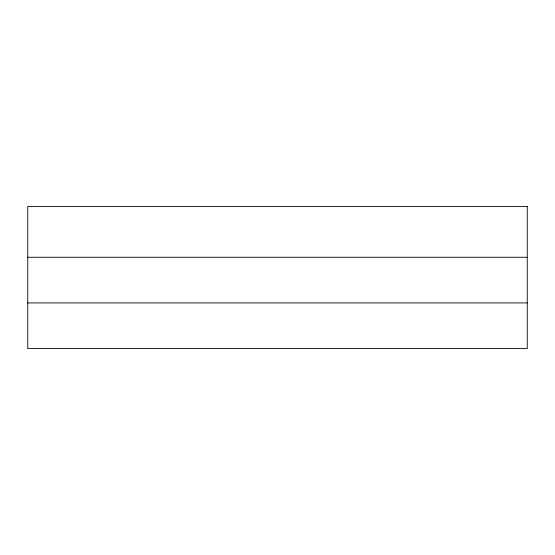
<?xml version="1.0" encoding="UTF-8"?>
<svg xmlns="http://www.w3.org/2000/svg" width="555" height="555" viewBox="0 0 555 555"><rect width="100%" height="100%" fill="white"/><g stroke="black" fill="none" stroke-linecap="round" stroke-linejoin="round"><path stroke-width="0.83" d="M27.75 257.27L527.25 257.27M27.75 302.919L527.25 302.919M527.25 206.439L27.75 206.439L27.75 348.561L527.25 348.561L527.25 206.439"/></g></svg>
